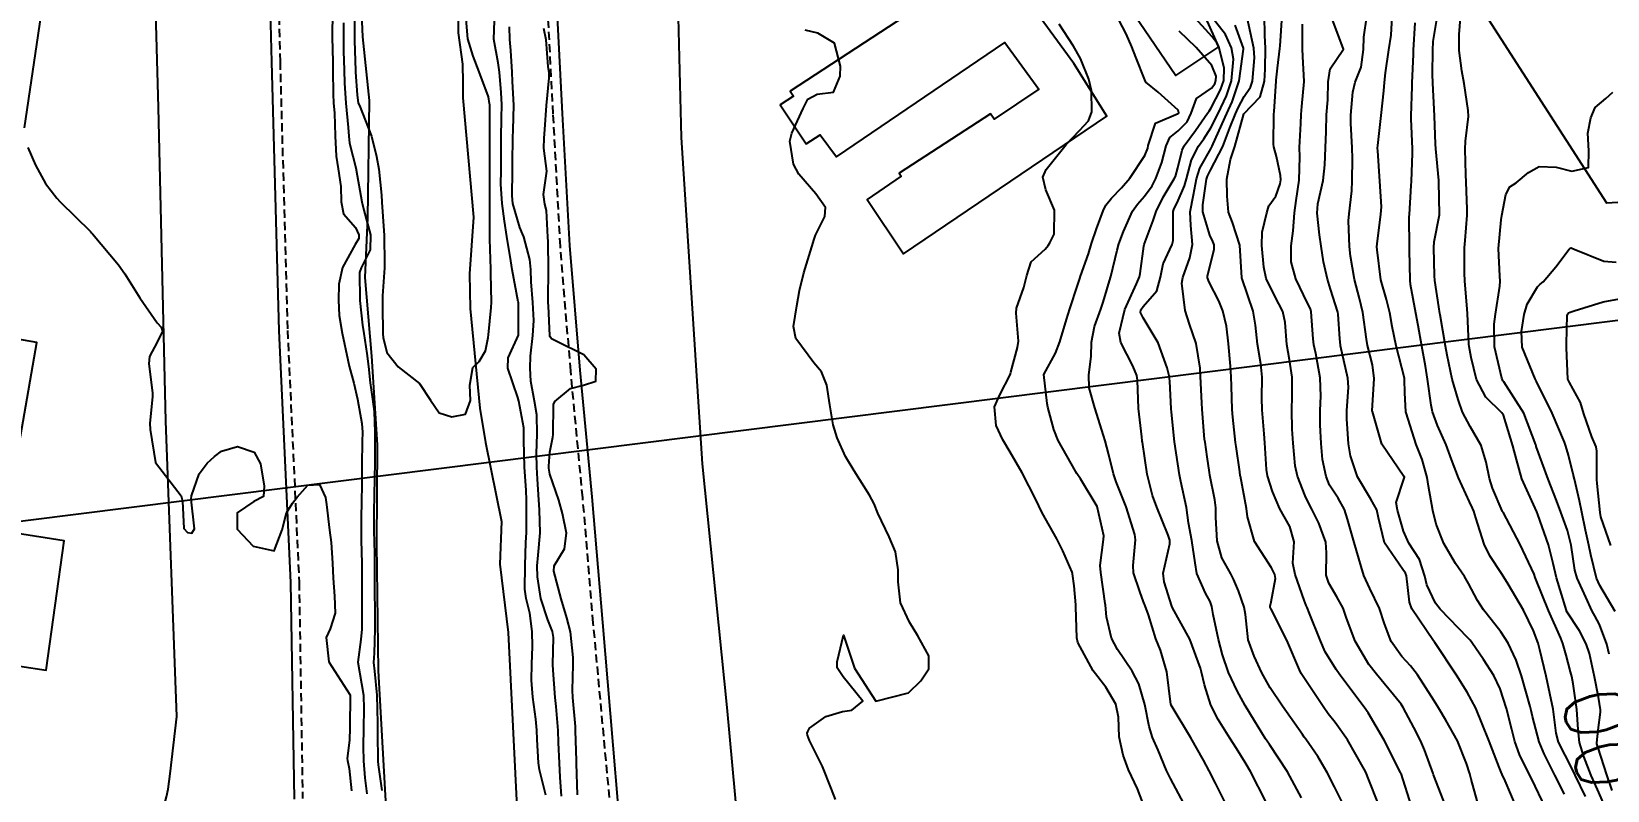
# Model space of a CAD drawing. Header units: metres. Extents: x 292545 to 299085, y 7450245 to 7463078.
# Drawn here: x 297126.2 to 297222.2, y 7453260 to 7453306.2 of the extents above; entities that cross this region are included whole.
import ezdxf
from ezdxf.enums import TextEntityAlignment as Align

# ---------------------------------------------------------------- set-up
doc = ezdxf.new("R2010")
doc.units = ezdxf.units.M
doc.linetypes.add('CONTINUO', pattern=[0])
doc.linetypes.add('DASHED', pattern=[0.75, 0.5, -0.25])
for name, color, linetype in [('Canteiro', 45, 'DASHED'), ('Cotas', 45, 'Continuous'), ('Curvas de Nivel 1m', 11, 'Continuous'), ('Curvas de Nivel 5m', 15, 'Continuous'), ('Edificações', 30, 'Continuous'), ('Hidrografia', 140, 'Continuous'), ('TEXTO', 45, 'Continuous'), ('Vias Primárias', 230, 'Continuous')]:
    doc.layers.add(name, color=color, linetype=linetype)
doc.styles.add('Style-STANDARD', font='STANDARD.shx')

msp = doc.modelspace()

# ---------------------------------------------------------------- linework, layer by layer
at = {"layer": 'Canteiro'}
for points in [[(297128.416, 7453519.801), (297129.866, 7453505.842), (297131.455, 7453490.759), (297133.011, 7453477.91), (297133.754, 7453462.946), (297134.601, 7453447.465), (297135.768, 7453431.455), (297136.583, 7453414.317), (297137.572, 7453400.211), (297138.526, 7453383.497), (297139.586, 7453367.481), (297140.223, 7453352.058), (297140.471, 7453337.354), (297140.894, 7453322.121), (297141.354, 7453304.383), (297141.811, 7453288.022), (297142.517, 7453272.72), (297142.729, 7453259.564)], [(297161.962, 7453253.64), (297160.425, 7453270.225), (297159.782, 7453277.852), (297159.048, 7453285.57), (297158.424, 7453293.152), (297157.983, 7453301.207), (297157.616, 7453308.311), (297157.358, 7453316.819), (297157.008, 7453324.627), (297156.769, 7453332.623), (297156.475, 7453341.05), (297156.183, 7453346.549), (297155.944, 7453353.447), (297155.688, 7453360.632)]]:
    msp.add_lwpolyline(points, dxfattribs=at)
at = {"layer": 'Curvas de Nivel 1m', "flags": 128}
for points, elevation in [([(297144.54, 7453307.44), (297144.538, 7453305.873), (297144.56, 7453304.365), (297144.571, 7453303.872), (297144.583, 7453302.407), (297144.615, 7453301.871), (297144.662, 7453301.242), (297144.706, 7453299.87), (297144.775, 7453298.643), (297144.897, 7453297.866), (297145.052, 7453296.789), (297145.069, 7453295.863), (297145.227, 7453295.133), (297145.947, 7453294.286), (297146.158, 7453293.848), (297146.154, 7453293.634), (297145.937, 7453293.254), (297145.154, 7453291.862), (297144.929, 7453290.844), (297144.911, 7453289.865), (297144.957, 7453288.937), (297145.13, 7453287.867), (297145.48, 7453286.241), (297145.566, 7453285.863), (297145.837, 7453284.831), (297146.062, 7453283.856), (297146.329, 7453282.373), (297146.367, 7453281.852), (297146.362, 7453281.284), (297146.336, 7453279.852), (297146.33, 7453278.423), (297146.323, 7453277.851), (297146.289, 7453276.403), (297146.288, 7453275.852), (297146.297, 7453275.279), (297146.325, 7453273.851), (297146.333, 7453272.494), (297146.335, 7453271.85), (297146.337, 7453270.517), (297146.343, 7453269.85), (297146.273, 7453269.232), (297146.088, 7453267.853), (297146.315, 7453266.545), (297146.429, 7453265.848), (297146.449, 7453264.999), (297146.441, 7453263.847), (297146.424, 7453262.7), (297146.44, 7453261.847), (297146.524, 7453260.816), (297146.633, 7453259.844)], 682), ([(297145.212, 7453306.748), (297145.21, 7453305.863), (297145.225, 7453305.013), (297145.254, 7453303.862), (297145.274, 7453303.081), (297145.356, 7453301.86), (297145.51, 7453300.368), (297145.538, 7453299.857), (297145.585, 7453299.433), (297145.979, 7453297.85), (297145.992, 7453297.795), (297146.328, 7453295.846), (297146.454, 7453295.349), (297146.853, 7453293.841), (297146.836, 7453292.939), (297146.295, 7453291.846), (297146.2, 7453291.566), (297146.221, 7453289.847), (297146.381, 7453288.355), (297146.45, 7453287.851), (297146.647, 7453286.635), (297146.746, 7453285.847), (297146.832, 7453284.851), (297146.986, 7453283.843), (297147.078, 7453283.104), (297147.121, 7453281.84), (297147.124, 7453280.498), (297147.122, 7453279.84), (297147.113, 7453279.186), (297147.081, 7453277.84), (297147.071, 7453277.164), (297147.073, 7453275.84), (297147.096, 7453274.455), (297147.103, 7453273.839), (297147.11, 7453273.252), (297147.112, 7453271.839), (297147.116, 7453271.277), (297147.13, 7453269.838), (297147.075, 7453268.405), (297147.046, 7453267.839), (297147.099, 7453267.309), (297147.239, 7453265.836), (297147.289, 7453264.133), (297147.288, 7453263.834), (297147.287, 7453263.541), (297147.309, 7453261.834), (297147.326, 7453261.599), (297147.545, 7453260.045)], 681), ([(297157.543, 7453259.768), (297157.142, 7453261.299), (297157.092, 7453261.717), (297157.01, 7453263.151), (297156.981, 7453263.719), (297156.924, 7453264.389), (297156.737, 7453265.723), (297156.658, 7453266.759), (297156.687, 7453267.724), (297156.724, 7453268.804), (297156.708, 7453269.724), (297156.564, 7453270.832), (297156.335, 7453271.73), (297156.258, 7453272.301), (297156.268, 7453273.732), (297156.322, 7453275.133), (297156.35, 7453275.731), (297156.354, 7453276.346), (297156.352, 7453277.731), (297156.33, 7453278.302), (297156.244, 7453279.733), (297156.2, 7453281.331), (297156.203, 7453281.734), (297156.186, 7453282.113), (297155.888, 7453283.739), (297155.826, 7453283.955), (297155.22, 7453285.746), (297155.236, 7453286.369), (297155.873, 7453287.74), (297155.862, 7453289.74), (297155.858, 7453289.776), (297155.494, 7453291.744), (297155.398, 7453292.276), (297155.163, 7453293.748), (297155.028, 7453294.674), (297154.879, 7453295.751), (297154.804, 7453296.928), (297154.809, 7453297.752), (297154.82, 7453298.937), (297154.821, 7453299.752), (297154.84, 7453300.943), (297154.848, 7453301.752), (297154.81, 7453302.508), (297154.721, 7453303.75), (297154.635, 7453304.318), (297154.37, 7453305.756), (297154.424, 7453307.44)], 681), ([(297196.372, 7453259.252), (297195.556, 7453260.769), (297195.319, 7453261.264), (297194.799, 7453262.496), (297194.462, 7453263.277), (297194.254, 7453263.945), (297193.991, 7453265.284), (297193.622, 7453266.531), (297193.228, 7453267.294), (297192.33, 7453268.619), (297191.972, 7453269.307), (297191.672, 7453270.615), (297191.593, 7453271.311), (297191.581, 7453271.414), (297191.31, 7453273.314), (297191.286, 7453273.735), (297191.486, 7453275.312), (297191.501, 7453275.538), (297191.094, 7453277.317), (297190.088, 7453279.009), (297189.859, 7453279.329), (297189.775, 7453279.476), (297188.726, 7453281.346), (297188.457, 7453281.998), (297188.1, 7453283.356), (297188.06, 7453283.591), (297187.843, 7453285.36), (297188.553, 7453286.659), (297188.822, 7453287.346), (297189.239, 7453288.692), (297189.429, 7453289.337), (297189.907, 7453290.767), (297190.042, 7453291.198), (297190.085, 7453291.328), (297190.564, 7453292.693), (297190.759, 7453293.322), (297191.06, 7453294.211), (297191.453, 7453295.315), (297191.619, 7453295.662), (297191.974, 7453296.081), (297192.574, 7453296.712), (297193.089, 7453297.294), (297194.007, 7453298.676), (297194.176, 7453299.114), (297194.202, 7453299.278), (297194.654, 7453300.647), (297196.033, 7453301.224), (297196.054, 7453301.238), (297196.06, 7453301.26), (297196.036, 7453301.434), (297194.8, 7453302.524), (297194.061, 7453303.137), (297193.988, 7453303.281), (297193.454, 7453304.666), (297193.199, 7453305.293), (297192.86, 7453306.068), (297192.218, 7453307.308)], 686), ([(297201.385, 7453259.342), (297200.435, 7453261.207), (297200.109, 7453261.753), (297199.577, 7453262.589), (297199.178, 7453263.224), (297198.462, 7453264.363), (297198.015, 7453265.236), (297197.622, 7453266.481), (297197.447, 7453267.242), (297197.384, 7453267.494), (297196.742, 7453269.249), (297195.681, 7453271.147), (297195.631, 7453271.261), (297195.168, 7453272.738), (297195.122, 7453273.269), (297195.51, 7453275.052), (297195.522, 7453275.263), (297195.424, 7453275.568), (297194.722, 7453277.275), (297194.472, 7453277.991), (297194.149, 7453279.284), (297193.849, 7453281.243), (297193.844, 7453281.289), (297193.838, 7453281.325), (297193.806, 7453281.566), (297193.609, 7453283.292), (297193.555, 7453284.999), (297193.51, 7453285.285), (297193.268, 7453285.872), (297192.532, 7453287.3), (297192.433, 7453287.856), (297192.777, 7453289.297), (297193.499, 7453290.876), (297193.668, 7453291.284), (297193.711, 7453291.488), (297193.941, 7453293.164), (297193.957, 7453293.266), (297194.505, 7453294.727), (297194.684, 7453295.273), (297195.106, 7453296.139), (297195.787, 7453297.262), (297195.854, 7453297.401), (297196, 7453297.933), (297196.273, 7453298.995), (297196.392, 7453299.256), (297197.078, 7453300.194), (297197.814, 7453301.242), (297197.905, 7453301.372), (297198.038, 7453301.576), (297198.611, 7453302.675), (297198.797, 7453303.229), (297198.832, 7453303.99), (297198.514, 7453305.234), (297198.376, 7453305.526), (297198.089, 7453305.89), (297196.853, 7453307.252)], 688), ([(297203.539, 7453259.591), (297202.676, 7453261.179), (297201.579, 7453262.845), (297201.438, 7453263.049), (297201.345, 7453263.194), (297200.671, 7453264.281), (297200.103, 7453265.213), (297199.616, 7453266.099), (297199.098, 7453267.225), (297198.718, 7453268.298), (297198.478, 7453269.228), (297198.156, 7453270.753), (297198.077, 7453271.234), (297197.982, 7453271.532), (297197.691, 7453272.055), (297197.168, 7453273.245), (297197.07, 7453273.886), (297196.861, 7453275.249), (297196.663, 7453276.327), (297196.524, 7453277.252), (297196.189, 7453278.835), (297196.101, 7453279.257), (297195.803, 7453281.26), (297195.624, 7453283.066), (297195.606, 7453283.263), (297195.525, 7453284.95), (297195.481, 7453285.264), (297195.366, 7453285.749), (297194.804, 7453287.271), (297193.888, 7453288.796), (297193.727, 7453289.118), (297193.75, 7453289.282), (297193.895, 7453289.494), (297194.73, 7453290.446), (297194.945, 7453291.27), (297195.104, 7453292.089), (297195.657, 7453293.263), (297195.713, 7453293.494), (297195.713, 7453295.262), (297195.776, 7453295.452), (297195.971, 7453295.799), (297196.417, 7453296.825), (297196.526, 7453297.255), (297196.837, 7453298.419), (297197.265, 7453299.247), (297197.58, 7453299.681), (297198.024, 7453300.365), (297198.47, 7453301.233), (297198.964, 7453302.312), (297199.27, 7453303.222), (297199.386, 7453304.53), (297199.266, 7453305.222), (297198.9, 7453306.037), (297198.101, 7453307.079)], 689), ([(297208.264, 7453259.113), (297207.56, 7453260.899), (297207.466, 7453261.121), (297207.352, 7453261.335), (297206.324, 7453263.133), (297205.593, 7453264.172), (297205.167, 7453264.715), (297204.855, 7453265.151), (297203.63, 7453266.987), (297203.52, 7453267.171), (297203.421, 7453267.386), (297202.651, 7453269.18), (297201.681, 7453271.079), (297201.636, 7453271.19), (297201.625, 7453271.249), (297201.686, 7453271.523), (297201.952, 7453272.935), (297201.909, 7453273.188), (297201.707, 7453273.593), (297200.681, 7453275.2), (297200.255, 7453276.695), (297200.176, 7453277.206), (297199.815, 7453279.167), (297199.81, 7453279.21), (297199.775, 7453279.426), (297199.549, 7453280.972), (297199.52, 7453281.214), (297199.355, 7453282.754), (297199.322, 7453283.218), (297199.267, 7453284.648), (297199.248, 7453285.219), (297199.214, 7453285.858), (297199.091, 7453287.222), (297198.959, 7453288.3), (297198.741, 7453289.227), (297198.496, 7453289.828), (297197.91, 7453290.968), (297197.816, 7453291.241), (297197.819, 7453291.336), (297197.921, 7453291.757), (297198.213, 7453292.962), (297198.224, 7453293.236), (297198.145, 7453293.437), (297197.949, 7453293.821), (297197.528, 7453295.244), (297197.536, 7453295.677), (297197.76, 7453297.242), (297197.812, 7453297.425), (297197.998, 7453297.772), (297198.746, 7453299.229), (297199.167, 7453300.366), (297199.508, 7453301.218), (297199.672, 7453301.582), (297200.049, 7453302.265), (297200.434, 7453302.83), (297200.542, 7453303.205), (297200.671, 7453304.61), (297200.641, 7453305.204), (297200.233, 7453307.077)], 691), ([(297210.234, 7453259.089), (297209.592, 7453261.07), (297209.58, 7453261.1), (297209.563, 7453261.138), (297208.576, 7453263.11), (297207.599, 7453264.76), (297207.348, 7453265.123), (297206.483, 7453266.268), (297205.821, 7453267.138), (297205.635, 7453267.398), (297204.982, 7453268.486), (297204.691, 7453269.154), (297204.028, 7453270.815), (297203.888, 7453271.167), (297203.822, 7453271.306), (297203.687, 7453271.616), (297203.147, 7453273.176), (297203.013, 7453273.874), (297203.093, 7453275.176), (297202.819, 7453276.097), (297202.224, 7453277.185), (297201.763, 7453278.238), (297201.47, 7453279.193), (297201.408, 7453279.563), (297201.299, 7453281.195), (297201.259, 7453281.738), (297201.133, 7453283.197), (297201.121, 7453283.907), (297201.142, 7453285.197), (297201.061, 7453285.992), (297200.86, 7453287.2), (297200.742, 7453288.344), (297200.592, 7453289.203), (297199.913, 7453291.17), (297199.899, 7453291.196), (297199.895, 7453291.229), (297199.778, 7453293.212), (297199.333, 7453294.596), (297199.085, 7453295.223), (297199.007, 7453296.195), (297198.982, 7453297.225), (297199.205, 7453298.422), (297199.479, 7453299.218), (297200.022, 7453301.199), (297201.012, 7453302.236), (297201.281, 7453303.198), (297201.332, 7453303.935), (297201.347, 7453305.197), (297201.309, 7453305.979), (297201.274, 7453307.198)], 692), ([(297212.324, 7453259.062), (297211.562, 7453261.003), (297211.541, 7453261.07), (297211.016, 7453262.517), (297210.772, 7453263.082), (297210.375, 7453263.872), (297209.732, 7453265.098), (297209.606, 7453265.294), (297208.102, 7453267.115), (297207.639, 7453267.718), (297206.8, 7453269.129), (297206.272, 7453270.536), (297206.062, 7453271.136), (297205.69, 7453271.828), (297205.199, 7453272.649), (297205.029, 7453273.15), (297205.059, 7453274.493), (297205.018, 7453275.151), (297204.591, 7453276.306), (297204.162, 7453277.164), (297204.021, 7453277.432), (297203.761, 7453277.965), (297203.287, 7453279.175), (297203.158, 7453279.797), (297203.025, 7453281.178), (297202.964, 7453282.02), (297202.944, 7453283.179), (297202.975, 7453284.035), (297202.96, 7453285.179), (297202.804, 7453286.235), (297202.65, 7453287.182), (297202.546, 7453288.524), (297202.391, 7453289.185), (297201.902, 7453290.111), (297201.375, 7453291.195), (297201.245, 7453291.875), (297201.128, 7453293.198), (297201.131, 7453294.019), (297201.418, 7453295.195), (297201.551, 7453295.612), (297201.978, 7453296.201), (297202.233, 7453296.943), (297202.273, 7453297.187), (297202.265, 7453297.456), (297202.007, 7453298.614), (297201.851, 7453299.192), (297201.837, 7453299.37), (297201.858, 7453301.192), (297201.87, 7453301.357), (297201.999, 7453303.191), (297202.001, 7453303.253), (297202.071, 7453303.987), (297202.211, 7453305.188), (297202.232, 7453305.336), (297202.357, 7453307.186)], 693), ([(297218.389, 7453258.991), (297217.559, 7453260.728), (297217.417, 7453261.002), (297216.801, 7453262.238), (297216.52, 7453263.016), (297216.328, 7453263.757), (297216.008, 7453265.024), (297215.621, 7453266.238), (297215.245, 7453267.034), (297214.617, 7453268.009), (297213.901, 7453269.046), (297213.793, 7453269.187), (297213.657, 7453269.336), (297211.965, 7453271.067), (297211.687, 7453271.44), (297211.166, 7453272.547), (297211.042, 7453273.08), (297210.722, 7453274.094), (297210.059, 7453275.095), (297209.734, 7453275.813), (297209.386, 7453277.104), (297209.301, 7453277.561), (297209.772, 7453278.985), (297209.797, 7453279.1), (297209.795, 7453279.121), (297209.773, 7453279.149), (297208.433, 7453281.114), (297207.848, 7453283.094), (297207.845, 7453283.12), (297207.844, 7453283.141), (297207.967, 7453285.118), (297207.855, 7453285.934), (297207.559, 7453287.123), (297207.498, 7453287.503), (297207.263, 7453289.126), (297207.062, 7453289.968), (297206.752, 7453291.132), (297206.509, 7453292.56), (297206.458, 7453293.135), (297206.401, 7453294.693), (297206.429, 7453295.135), (297206.592, 7453296.518), (297206.619, 7453297.134), (297206.636, 7453298.501), (297206.619, 7453299.134), (297206.528, 7453300.635), (297206.536, 7453301.135), (297206.651, 7453302.537), (297206.804, 7453303.133), (297207.158, 7453304.043), (297207.309, 7453305.128), (297207.336, 7453305.882), (297207.519, 7453307.126)], 696), ([(297219.546, 7453259.819), (297218.963, 7453260.986), (297218.299, 7453262.269), (297217.994, 7453262.996), (297217.598, 7453264.546), (297217.52, 7453264.92), (297217.499, 7453265.002), (297217.456, 7453265.152), (297216.923, 7453267.011), (297216.608, 7453267.981), (297216.105, 7453269.015), (297215.66, 7453269.699), (297215.081, 7453270.443), (297214.614, 7453271.036), (297214.257, 7453271.609), (297213.699, 7453272.644), (297213.453, 7453273.053), (297212.916, 7453273.852), (297212.202, 7453275.065), (297211.741, 7453276.249), (297211.527, 7453277.073), (297211.257, 7453278.567), (297211.192, 7453279.079), (297210.889, 7453280.189), (297210.515, 7453281.089), (297209.896, 7453283.015), (297209.885, 7453283.089), (297209.834, 7453284.237), (297209.809, 7453285.057), (297209.803, 7453285.091), (297209.798, 7453285.136), (297209.306, 7453287.099), (297209.055, 7453288.273), (297208.907, 7453289.105), (297208.698, 7453289.905), (297208.366, 7453291.113), (297208.131, 7453292.926), (297208.127, 7453293.117), (297208.137, 7453293.309), (297208.373, 7453295.114), (297208.395, 7453295.542), (297208.298, 7453297.115), (297208.172, 7453298.956), (297208.167, 7453299.118), (297208.176, 7453299.279), (297208.379, 7453301.115), (297208.552, 7453302.616), (297208.593, 7453303.112), (297208.656, 7453303.698), (297208.851, 7453305.108), (297208.99, 7453306.004), (297209.059, 7453307.106)], 697), ([(297220.822, 7453259.682), (297220.184, 7453260.971), (297219.987, 7453261.394), (297219.575, 7453262.192), (297219.185, 7453262.984), (297219.033, 7453263.541), (297218.844, 7453264.988), (297218.659, 7453265.948), (297218.422, 7453266.992), (297218.047, 7453268.598), (297217.935, 7453268.997), (297217.661, 7453269.766), (297217.045, 7453271.006), (297216.111, 7453272.602), (297215.847, 7453273.019), (297215.705, 7453273.245), (297215.008, 7453274.322), (297214.657, 7453275.036), (297214.154, 7453276.636), (297214.016, 7453277.046), (297213.936, 7453277.229), (297213.758, 7453277.603), (297213.085, 7453279.057), (297212.658, 7453280.188), (297212.345, 7453281.064), (297211.811, 7453282.243), (297211.505, 7453283.073), (297211.425, 7453283.476), (297211.208, 7453285.076), (297211.077, 7453285.855), (297210.857, 7453287.08), (297210.637, 7453288.331), (297210.496, 7453289.084), (297210.169, 7453290.829), (297210.141, 7453291.088), (297210.108, 7453292.921), (297210.108, 7453293.088), (297210.097, 7453294.953), (297210.101, 7453295.089), (297210.217, 7453296.851), (297210.226, 7453297.088), (297210.284, 7453298.812), (297210.281, 7453299.087), (297210.21, 7453300.909), (297210.211, 7453301.088), (297210.269, 7453302.879), (297210.276, 7453303.088), (297210.348, 7453304.82), (297210.357, 7453305.087), (297210.45, 7453306.736)], 698), ([(297222.057, 7453258.945), (297221.55, 7453260.097), (297221.17, 7453260.956), (297220.72, 7453262.108), (297220.454, 7453262.967), (297220.367, 7453263.745), (297220.297, 7453264.97), (297220.062, 7453266.538), (297219.983, 7453266.975), (297219.915, 7453267.256), (297219.646, 7453268.285), (297219.452, 7453268.982), (297219.321, 7453269.319), (297218.576, 7453270.991), (297217.799, 7453272.902), (297217.767, 7453272.999), (297217.705, 7453273.196), (297216.852, 7453275.009), (297215.804, 7453276.967), (297215.776, 7453277.02), (297215.753, 7453277.064), (297215.168, 7453278.43), (297214.97, 7453279.032), (297214.776, 7453280.028), (297214.464, 7453281.04), (297213.81, 7453282.182), (297213.336, 7453283.055), (297213.062, 7453283.827), (297212.712, 7453285.061), (297212.396, 7453286.533), (297212.302, 7453287.066), (297211.97, 7453288.991), (297211.956, 7453289.069), (297211.897, 7453289.458), (297211.66, 7453291.073), (297211.635, 7453291.355), (297211.58, 7453293.074), (297211.601, 7453293.419), (297211.942, 7453295.07), (297211.944, 7453295.089), (297211.902, 7453297.071), (297211.899, 7453297.156), (297211.721, 7453299.073), (297211.699, 7453299.39), (297211.638, 7453301.074), (297211.618, 7453301.496), (297211.532, 7453303.075), (297211.518, 7453303.626), (297211.519, 7453305.076), (297211.554, 7453305.61), (297211.787, 7453307.073)], 699), ([(297158.479, 7453259.701), (297158.408, 7453260.848), (297158.36, 7453261.702), (297158.315, 7453262.963), (297158.277, 7453263.703), (297158.156, 7453265.154), (297158.105, 7453265.705), (297157.971, 7453267.365), (297157.964, 7453267.707), (297158.007, 7453269.348), (297157.947, 7453269.707), (297157.664, 7453270.435), (297157.233, 7453271.717), (297157.026, 7453273.05), (297157.011, 7453273.72), (297157.062, 7453274.37), (297157.182, 7453275.718), (297157.141, 7453277.113), (297157.102, 7453277.72), (297157.027, 7453278.983), (297156.98, 7453279.722), (297156.971, 7453280.537), (297157.007, 7453281.722), (297156.989, 7453282.897), (297156.852, 7453283.725), (297156.627, 7453284.943), (297156.586, 7453285.729), (297156.601, 7453286.469), (297156.74, 7453287.727), (297156.799, 7453288.643), (297156.742, 7453289.727), (297156.643, 7453290.998), (297156.618, 7453291.73), (297156.554, 7453292.356), (297156.189, 7453293.736), (297156.118, 7453293.911), (297155.948, 7453294.294), (297155.534, 7453295.744), (297155.487, 7453296.228), (297155.498, 7453297.745), (297155.504, 7453298.239), (297155.522, 7453299.745), (297155.536, 7453300.229), (297155.579, 7453301.745), (297155.506, 7453303.186), (297155.477, 7453303.739), (297155.406, 7453305.07), (297155.343, 7453305.741), (297155.332, 7453306.504)], 682), ([(297159.459, 7453259.776), (297159.407, 7453261.692), (297159.4, 7453261.857), (297159.35, 7453263.692), (297159.338, 7453263.941), (297159.183, 7453265.694), (297159.162, 7453266.15), (297159.19, 7453267.694), (297159.198, 7453268.133), (297159.028, 7453269.696), (297158.806, 7453270.558), (297158.475, 7453271.702), (297158.014, 7453273.392), (297158.05, 7453273.707), (297158.668, 7453274.751), (297158.794, 7453275.699), (297158.557, 7453276.889), (297158.325, 7453277.704), (297157.769, 7453279.287), (297157.717, 7453279.656), (297157.713, 7453279.711), (297157.714, 7453279.771), (297157.787, 7453280.636), (297157.964, 7453281.545), (297157.99, 7453281.708), (297158.007, 7453283.522), (297158.089, 7453283.707), (297159.037, 7453284.496), (297159.833, 7453284.699), (297160.58, 7453284.938), (297160.589, 7453285.683), (297159.856, 7453286.548), (297158.211, 7453287.363), (297157.871, 7453287.512), (297157.798, 7453287.637), (297157.787, 7453287.711), (297157.698, 7453289.52), (297157.686, 7453289.713), (297157.677, 7453289.932), (297157.699, 7453291.713), (297157.67, 7453293.444), (297157.663, 7453293.714), (297157.574, 7453295.33), (297157.48, 7453295.717), (297157.383, 7453296.307), (297157.591, 7453297.716), (297157.419, 7453299.13), (297157.428, 7453299.719), (297157.48, 7453300.259), (297157.573, 7453301.717), (297157.742, 7453303.397), (297157.741, 7453303.713), (297157.684, 7453304.097), (297157.546, 7453305.715), (297157.413, 7453306.397)], 683), ([(297175.161, 7453259.504), (297174.925, 7453260.123), (297174.367, 7453261.512), (297173.579, 7453263.095), (297173.469, 7453263.408), (297173.451, 7453263.522), (297173.474, 7453263.632), (297173.588, 7453263.839), (297174.571, 7453264.538), (297175.603, 7453264.84), (297176.16, 7453264.939), (297176.835, 7453265.488), (297175.628, 7453266.969), (297175.271, 7453267.504), (297175.27, 7453267.871), (297175.653, 7453269.5), (297176.333, 7453267.493), (297177.613, 7453265.48), (297179.618, 7453265.989), (297180.354, 7453266.715), (297180.857, 7453267.438), (297180.841, 7453268.238), (297180.189, 7453269.445), (297179.665, 7453270.281), (297179.121, 7453271.458), (297178.972, 7453272.737), (297178.984, 7453273.461), (297178.814, 7453274.564), (297178.431, 7453275.469), (297177.744, 7453276.916), (297177.511, 7453277.482), (297177.239, 7453278.004), (297176.298, 7453279.495), (297175.786, 7453280.357), (297175.259, 7453281.505), (297175.023, 7453282.295), (297174.825, 7453283.51), (297174.638, 7453284.709), (297174.31, 7453285.515), (297173.851, 7453286.07), (297172.75, 7453287.537), (297172.607, 7453288.266), (297172.814, 7453289.536), (297172.983, 7453290.457), (297173.241, 7453291.53), (297173.809, 7453293.389), (297173.849, 7453293.521), (297173.946, 7453293.825), (297174.51, 7453294.962), (297174.562, 7453295.514), (297173.975, 7453296.337), (297172.945, 7453297.536), (297172.613, 7453298.155), (297172.382, 7453299.544), (297172.503, 7453300.028), (297173.2, 7453301.528), (297173.474, 7453302.094), (297174.046, 7453302.396), (297175.04, 7453302.518), (297175.458, 7453303.506), (297175.473, 7453304.102), (297175.107, 7453305.51), (297174.092, 7453306.12), (297173.314, 7453306.308)], 684), ([(297198.924, 7453259.226), (297198.289, 7453260.496), (297197.921, 7453261.236), (297197.57, 7453261.899), (297196.804, 7453263.248), (297195.603, 7453265.228), (297195.592, 7453265.249), (297195.586, 7453265.278), (297195.337, 7453267.264), (297194.948, 7453268.572), (297194.663, 7453269.275), (297194.224, 7453270.732), (297194.012, 7453271.285), (297193.918, 7453271.52), (297193.691, 7453272.14), (297193.312, 7453273.294), (297193.28, 7453273.722), (297193.432, 7453275.293), (297193.398, 7453275.623), (297192.868, 7453277.299), (297192.256, 7453278.817), (297192.084, 7453279.307), (297191.792, 7453280.55), (297191.585, 7453281.312), (297191.484, 7453281.636), (297190.962, 7453283.319), (297190.615, 7453284.542), (297190.583, 7453285.323), (297190.725, 7453286.456), (297190.756, 7453287.321), (297190.94, 7453288.262), (297191.316, 7453289.316), (297191.458, 7453289.753), (297191.912, 7453291.245), (297191.929, 7453291.31), (297192.316, 7453292.925), (297192.421, 7453293.303), (297192.696, 7453294.045), (297193.244, 7453295.291), (297193.542, 7453295.714), (297193.977, 7453296.193), (297194.44, 7453296.822), (297194.672, 7453297.273), (297195.022, 7453298.25), (297195.295, 7453299.267), (297195.519, 7453299.764), (297196.022, 7453300.167), (297196.567, 7453300.716), (297196.813, 7453301.252), (297197.15, 7453302.146), (297198.056, 7453302.774), (297198.26, 7453303.037), (297198.327, 7453303.236), (297198.334, 7453303.504), (297198.072, 7453304.157), (297197.124, 7453305.25), (297196.093, 7453306.235)], 687), ([(297214.335, 7453259.042), (297213.872, 7453260.733), (297213.782, 7453261.048), (297213.569, 7453261.693), (297213.028, 7453263.056), (297212.327, 7453264.331), (297211.877, 7453265.067), (297211.609, 7453265.5), (297210.605, 7453267.085), (297210.177, 7453267.631), (297209.644, 7453268.197), (297208.997, 7453269.107), (297208.593, 7453270.187), (297208.284, 7453271.114), (297207.695, 7453272.323), (297207.322, 7453273.124), (297207.161, 7453273.673), (297206.739, 7453275.13), (297206.336, 7453276.542), (297206.151, 7453277.136), (297205.76, 7453277.831), (297205.248, 7453278.628), (297205.027, 7453279.151), (297204.819, 7453280.19), (297204.724, 7453281.156), (297204.677, 7453282.29), (297204.674, 7453283.157), (297204.706, 7453284.032), (297204.67, 7453285.158), (297204.404, 7453286.623), (297204.289, 7453287.164), (297204.24, 7453287.528), (297204.118, 7453289.167), (297204.073, 7453289.345), (297203.898, 7453289.7), (297203.188, 7453291.177), (297202.907, 7453292.201), (297202.905, 7453293.18), (297203.034, 7453294.097), (297203.117, 7453295.178), (297203.206, 7453295.946), (297203.394, 7453297.176), (297203.427, 7453298.588), (297203.421, 7453299.169), (297203.486, 7453300.627), (297203.507, 7453301.168), (297203.547, 7453301.66), (297203.693, 7453303.166), (297203.616, 7453304.705), (297203.59, 7453305.167), (297203.588, 7453306.658)], 694), ([(297222.255, 7453268.335), (297222.12, 7453268.945), (297221.665, 7453270.136), (297221.387, 7453270.671), (297221.237, 7453270.957), (297220.836, 7453271.813), (297220.305, 7453272.971), (297220.174, 7453273.439), (297219.946, 7453274.977), (297219.736, 7453275.867), (297219.329, 7453276.984), (297219.051, 7453277.696), (297218.557, 7453278.992), (297217.822, 7453280.971), (297217.812, 7453281), (297217.794, 7453281.066), (297217.058, 7453283.008), (297215.842, 7453284.904), (297215.791, 7453284.97), (297215.765, 7453285.021), (297215.729, 7453285.137), (297215.283, 7453287.029), (297215.272, 7453288.414), (297215.352, 7453289.028), (297215.608, 7453290.723), (297215.627, 7453291.024), (297215.601, 7453291.342), (297215.53, 7453293.026), (297215.688, 7453294.752), (297215.733, 7453295.023), (297215.976, 7453296.303), (297216.225, 7453296.773), (297216.611, 7453297.014), (297217.358, 7453297.64), (297217.998, 7453298), (297219.031, 7453297.956), (297219.994, 7453297.72), (297221.006, 7453297.951), (297221.022, 7453298.96), (297220.959, 7453300.025), (297221.139, 7453300.959), (297221.412, 7453301.587), (297222.051, 7453302.133), (297222.484, 7453302.518)], 701), ([(297126.004, 7453299.153), (297126.47, 7453298.085), (297127.085, 7453296.976), (297127.772, 7453296.072), (297127.97, 7453295.854), (297129.814, 7453294.042), (297129.877, 7453293.975), (297129.942, 7453293.906), (297131.523, 7453292.024), (297131.915, 7453291.473), (297132.821, 7453290.011), (297133.878, 7453288.49), (297134.113, 7453288.235), (297134.204, 7453287.995), (297133.866, 7453287.321), (297133.414, 7453286.448), (297133.376, 7453286.005), (297133.588, 7453284.24), (297133.592, 7453284.002), (297133.426, 7453282.384), (297133.446, 7453282.004), (297133.783, 7453280), (297135.338, 7453277.976), (297135.414, 7453277.639), (297135.492, 7453275.974), (297135.729, 7453275.735), (297135.993, 7453275.703), (297136.147, 7453275.966), (297135.953, 7453277.766), (297135.958, 7453277.968), (297136.423, 7453279.313), (297136.924, 7453279.959), (297137.365, 7453280.368), (297137.784, 7453280.686), (297138.765, 7453280.963), (297139.783, 7453280.63), (297140.171, 7453279.924), (297140.396, 7453278.557), (297140.34, 7453277.921), (297139.75, 7453277.617), (297138.749, 7453276.934), (297138.753, 7453275.94), (297139.718, 7453274.917), (297141.007, 7453274.617), (297141.493, 7453275.904), (297141.743, 7453276.94), (297142.116, 7453277.529), (297142.392, 7453277.894), (297143.038, 7453278.609), (297143.761, 7453278.659), (297144.122, 7453277.876), (297144.181, 7453277.443), (297144.358, 7453275.874), (297144.459, 7453275.136), (297144.552, 7453273.872), (297144.599, 7453272.966), (297144.676, 7453271.87), (297144.706, 7453270.836), (297144.397, 7453269.873), (297144.17, 7453269.36), (297144.334, 7453267.873), (297145.613, 7453265.883), (297145.62, 7453265.867), (297145.6, 7453263.86), (297145.575, 7453263.107), (297145.438, 7453261.987), (297145.459, 7453261.861), (297145.558, 7453261.373), (297145.707, 7453260.02)], 683), ([(297222.631, 7453270.94), (297221.696, 7453272.519), (297221.487, 7453272.953), (297221.138, 7453274.379), (297221.024, 7453274.96), (297220.817, 7453275.883), (297220.594, 7453276.967), (297220.46, 7453277.669), (297220.15, 7453278.974), (297220.081, 7453279.28), (297219.788, 7453280.44), (297219.626, 7453280.982), (297219.541, 7453281.239), (297218.793, 7453282.99), (297217.842, 7453284.933), (297217.803, 7453285), (297217.749, 7453285.097), (297216.965, 7453287.009), (297216.929, 7453287.963), (297217.088, 7453289.008), (297217.272, 7453289.633), (297217.91, 7453290.683), (297218.067, 7453290.843), (297218.248, 7453290.997), (297219.018, 7453291.897), (297219.834, 7453292.981), (297219.888, 7453293.036), (297219.944, 7453293.047), (297219.998, 7453293.034), (297220.132, 7453292.977), (297221.932, 7453292.245), (297222.684, 7453292.19)], 702), ([(297222.359, 7453274.944), (297221.749, 7453276.699), (297221.706, 7453276.951), (297221.531, 7453278.714), (297221.518, 7453278.954), (297221.516, 7453280.68), (297221.463, 7453280.955), (297221.199, 7453281.562), (297220.725, 7453282.966), (297220.518, 7453283.658), (297219.842, 7453284.865), (297219.78, 7453284.981), (297219.751, 7453285.074), (297219.662, 7453286.982), (297219.66, 7453287.197), (297219.715, 7453288.982), (297219.781, 7453289.094), (297219.895, 7453289.147), (297220.139, 7453289.22), (297221.901, 7453289.777), (297222.895, 7453289.948)], 703)]:
    msp.add_lwpolyline(points, dxfattribs=dict(at, elevation=elevation))
at = {"layer": 'Curvas de Nivel 5m', "flags": 128}
for points, elevation in [([(297145.89, 7453307.853), (297145.883, 7453306.056), (297145.881, 7453305.853), (297145.886, 7453305.658), (297145.943, 7453303.852), (297145.948, 7453303.738), (297146.048, 7453302.362), (297146.12, 7453301.849), (297146.182, 7453301.708), (297146.92, 7453299.841), (297147.227, 7453298.611), (297147.361, 7453297.836), (297147.537, 7453296.267), (297147.561, 7453295.834), (297147.682, 7453294.096), (297147.697, 7453293.832), (297147.72, 7453292.037), (297147.704, 7453291.832), (297147.587, 7453290.144), (297147.589, 7453289.833), (297147.602, 7453289.546), (297147.62, 7453287.834), (297147.642, 7453287.604), (297147.861, 7453286.686), (297148.544, 7453285.823), (297149.838, 7453284.808), (297150.518, 7453283.8), (297151.036, 7453283.013), (297151.813, 7453282.784), (297152.647, 7453282.939), (297152.949, 7453283.769), (297152.909, 7453284.697), (297153.101, 7453285.768), (297153.469, 7453286.152), (297153.863, 7453286.8), (297154.024, 7453287.606), (297154.045, 7453287.758), (297154.211, 7453289.435), (297154.222, 7453289.757), (297154.19, 7453291.486), (297154.184, 7453291.757), (297154.119, 7453293.581), (297154.119, 7453293.758), (297154.133, 7453295.586), (297154.133, 7453295.758), (297154.122, 7453297.628), (297154.124, 7453297.759), (297154.131, 7453299.64), (297154.132, 7453299.759), (297154.118, 7453301.683), (297154.116, 7453301.759), (297154.114, 7453301.83), (297154.048, 7453302.252), (297153.478, 7453303.766), (297153.115, 7453304.727), (297152.787, 7453305.773), (297152.664, 7453307.214)], 680), ([(297216.631, 7453259.014), (297215.941, 7453260.641), (297215.748, 7453261.027), (297215.688, 7453261.152), (297215.567, 7453261.469), (297214.948, 7453263.036), (297214.525, 7453264.109), (297214.142, 7453265.045), (297213.618, 7453266.034), (297212.975, 7453267.057), (297211.653, 7453269.041), (297211.573, 7453269.152), (297210.257, 7453271.091), (297210.102, 7453271.509), (297209.923, 7453273.097), (297209.871, 7453273.264), (297209.707, 7453273.483), (297208.594, 7453275.111), (297208.227, 7453276.634), (297208.11, 7453277.116), (297207.759, 7453277.761), (297206.938, 7453279.128), (297206.508, 7453280.411), (297206.405, 7453281.134), (297206.298, 7453282.653), (297206.299, 7453283.135), (297206.389, 7453284.583), (297206.362, 7453285.135), (297205.916, 7453287.096), (297205.907, 7453287.14), (297205.877, 7453287.53), (297205.771, 7453289.021), (297205.751, 7453289.142), (297205.306, 7453290.548), (297205.114, 7453291.152), (297204.875, 7453292.209), (297204.729, 7453293.158), (297204.633, 7453293.843), (297204.485, 7453295.162), (297204.537, 7453295.73), (297204.846, 7453297.157), (297204.95, 7453298.103), (297205, 7453299.15), (297205.041, 7453300.132), (297205.065, 7453301.15), (297205.127, 7453302.069), (297205.164, 7453303.149), (297205.28, 7453303.939), (297206.083, 7453305.14), (297205.336, 7453307.148)], 695), ([(297222.45, 7453260.04), (297222.136, 7453260.944), (297221.58, 7453262.697), (297221.519, 7453262.887), (297221.508, 7453262.951), (297221.591, 7453263.71), (297221.737, 7453264.814), (297221.734, 7453264.949), (297221.615, 7453265.732), (297221.379, 7453266.954), (297221.061, 7453268.373), (297220.863, 7453268.962), (297220.447, 7453269.754), (297219.673, 7453270.961), (297219.662, 7453270.98), (297219.656, 7453270.997), (297219.056, 7453272.986), (297218.85, 7453273.85), (297218.575, 7453274.991), (297217.923, 7453276.825), (297217.855, 7453276.999), (297217.755, 7453277.213), (297216.938, 7453279.008), (297216.613, 7453280.183), (297216.398, 7453281.014), (297215.821, 7453282.883), (297215.734, 7453283.021), (297214.759, 7453283.963), (297214.19, 7453285.045), (297213.863, 7453286.387), (297213.742, 7453287.051), (297213.726, 7453287.2), (297213.637, 7453289.053), (297213.616, 7453289.332), (297213.48, 7453291.054), (297213.455, 7453291.52), (297213.461, 7453293.055), (297213.491, 7453293.511), (297213.616, 7453295.053), (297213.615, 7453295.405), (297213.552, 7453297.054), (297213.531, 7453297.514), (297213.504, 7453299.055), (297213.524, 7453299.549), (297213.694, 7453301.053), (297213.681, 7453301.411), (297213.435, 7453303.056), (297213.3, 7453303.829), (297213.132, 7453305.06), (297213.127, 7453306.026), (297213.211, 7453307.059)], 700), ([(297193.874, 7453259.285), (297193.546, 7453260.149), (297192.996, 7453261.296), (297192.673, 7453262.198), (297192.439, 7453263.301), (297192.386, 7453264.511), (297192.232, 7453265.304), (297191.618, 7453266.328), (297190.855, 7453267.318), (297189.924, 7453269.053), (297189.865, 7453269.328), (297189.798, 7453271.212), (297189.792, 7453271.329), (297189.694, 7453272.488), (297189.603, 7453273.232), (297189.576, 7453273.332), (297189.007, 7453274.632), (297188.637, 7453275.346), (297187.747, 7453276.941), (297187.535, 7453277.362), (297187.335, 7453277.787), (297186.523, 7453279.372), (297185.791, 7453280.617), (297185.344, 7453281.385), (297184.953, 7453282.247), (297184.839, 7453283.39), (297185.148, 7453284.068), (297185.816, 7453285.38), (297185.822, 7453285.401), (297185.845, 7453285.495), (297186.241, 7453287.003), (297186.299, 7453287.376), (297186.175, 7453289.092), (297186.192, 7453289.377), (297186.631, 7453290.647), (297186.811, 7453291.371), (297187.08, 7453292.214), (297187.937, 7453292.982), (297188.108, 7453293.19), (297188.207, 7453293.356), (297188.487, 7453293.89), (297188.5, 7453295.352), (297187.981, 7453296.582), (297187.798, 7453297.362), (297187.998, 7453297.828), (297189.215, 7453299.342), (297190.022, 7453300.189), (297190.566, 7453300.786), (297190.761, 7453301.323), (297190.755, 7453302.621), (297190.594, 7453303.325), (297190.075, 7453304.583), (297189.66, 7453305.334), (297188.781, 7453306.665)], 685), ([(297206.108, 7453259.134), (297205.55, 7453260.258), (297205.095, 7453261.147), (297204.535, 7453262.118), (297203.796, 7453263.167), (297203.704, 7453263.288), (297203.586, 7453263.452), (297202.37, 7453265.182), (297201.619, 7453266.287), (297201.123, 7453267.198), (297200.644, 7453268.206), (297200.281, 7453269.204), (297200.13, 7453270.752), (297200.036, 7453271.206), (297199.693, 7453272.184), (297199.394, 7453272.909), (297199.224, 7453273.217), (297198.694, 7453274.207), (297198.401, 7453275.23), (297198.329, 7453276.647), (297198.314, 7453277.232), (297198.252, 7453277.727), (297197.962, 7453279.237), (297197.936, 7453279.399), (297197.79, 7453280.347), (297197.661, 7453281.241), (297197.639, 7453281.407), (297197.494, 7453283.243), (297197.471, 7453283.599), (297197.392, 7453285.245), (297197.359, 7453285.736), (297197.124, 7453287.247), (297196.725, 7453288.411), (297196.462, 7453289.254), (297196.259, 7453290.906), (297196.309, 7453291.256), (297196.733, 7453292.45), (297196.899, 7453293.25), (297196.799, 7453294.407), (297196.761, 7453295.252), (297196.95, 7453296.278), (297197.15, 7453297.248), (297197.344, 7453297.902), (297198.011, 7453299.072), (297198.102, 7453299.239), (297198.166, 7453299.389), (297198.99, 7453301.226), (297199.317, 7453301.948), (297199.74, 7453303.215), (297200.01, 7453305.139), (297200.003, 7453305.211), (297199.49, 7453306.612)], 690)]:
    msp.add_lwpolyline(points, dxfattribs=dict(at, elevation=elevation))
at = {"layer": 'Edificações', "elevation": 712.195}
msp.add_lwpolyline([(297223.775, 7453295.88), (297222.116, 7453295.774), (297213.259, 7453309.56), (297214.576, 7453310.488), (297212.675, 7453313.625), (297218.811, 7453317.689), (297214.332, 7453324.183), (297226.805, 7453332.56)], dxfattribs=at)
at = {"layer": 'Edificações'}
for points in [[(297125.796, 7453300.36), (297126.892, 7453307.764), (297130.737, 7453307.263), (297130.541, 7453312.16), (297127.285, 7453312.134), (297127.023, 7453319.667), (297118.208, 7453319.578)], [(297180.893, 7453308.134), (297172.415, 7453302.592), (297172.609, 7453302.274), (297171.794, 7453301.764), (297173.382, 7453299.391), (297174.238, 7453299.929), (297175.22, 7453298.6), (297185.476, 7453305.55), (297187.536, 7453302.706), (297184.832, 7453300.892), (297184.604, 7453301.207), (297179.039, 7453297.593), (297179.157, 7453297.421), (297177.1, 7453295.991), (297179.297, 7453292.698), (297191.675, 7453301.064), (297189.679, 7453304.265), (297185.029, 7453310.641)], [(297193.361, 7453307.228), (297195.885, 7453303.547), (297198.492, 7453305.278), (297196.661, 7453309.427)], [(297124.807, 7453277.269), (297126.55, 7453287.293), (297124.46, 7453287.662)], [(297111.069, 7453269.805), (297127.112, 7453267.358), (297128.214, 7453275.236), (297114.54, 7453277.389)]]:
    msp.add_lwpolyline(points, dxfattribs=at)
at = {"layer": 'Hidrografia'}
for points in [[(297147.949, 7453256.511), (297147.345, 7453267.315), (297147.253, 7453275.022), (297147.281, 7453281.068), (297146.937, 7453286.459), (297146.535, 7453291.251), (297146.707, 7453294.884), (297146.793, 7453302.024), (297146.392, 7453305.886), (297146.19, 7453310.598)], [(297152.214, 7453309.637), (297152.19, 7453306.127), (297152.454, 7453304.234), (297152.478, 7453303.108), (297152.478, 7453302.173), (297153.126, 7453294.921), (297152.886, 7453291.482), (297152.934, 7453289.373), (297153.51, 7453283.297), (297153.87, 7453281.212), (297154.831, 7453276.406), (297154.734, 7453273.818), (297155.232, 7453269.664), (297155.801, 7453258.223)]]:
    msp.add_lwpolyline(points, dxfattribs=at)
at = {"layer": 'TEXTO', "linetype": 'CONTINUO'}
msp.add_polyline3d([(297278.582, 7453295.649, 0), (297054.404, 7453267.472, 0)], dxfattribs=at)
at = {"layer": 'Vias Primárias'}
msp.add_lwpolyline([(297142.229, 7453259.526), (297142.017, 7453272.705), (297141.311, 7453288.003), (297140.854, 7453304.369), (297140.394, 7453322.108), (297139.971, 7453337.343), (297139.723, 7453352.044), (297139.087, 7453367.455), (297138.027, 7453383.466), (297137.073, 7453400.18), (297136.084, 7453414.287), (297135.269, 7453431.425), (297134.102, 7453447.433), (297133.255, 7453462.919), (297132.513, 7453477.868), (297130.958, 7453490.703), (297129.368, 7453505.79), (297127.919, 7453519.75), (297126.575, 7453533.181)], dxfattribs=at)
for points in [[(297173.667, 7453496.261), (297161.618, 7453491.618, 0.330104), (297157.681, 7453485.412), (297158.582, 7453471.318), (297159.624, 7453456.876), (297160.098, 7453444.35), (297160.479, 7453429.731), (297161.185, 7453416.594), (297161.811, 7453403.802), (297161.961, 7453389.694), (297162.587, 7453375.021), (297163.034, 7453363.926), (297163.57, 7453350.95), (297164.078, 7453339.286), (297164.616, 7453332.804), (297165.242, 7453319.928), (297165.57, 7453307.878), (297165.779, 7453299.764), (297167.043, 7453279.91), (297168.549, 7453265.09), (297169.844, 7453250.984)], [(297124.232, 7453252.823, 0.433731), (297134.663, 7453261.052), (297135.073, 7453264.554), (297134.405, 7453282.512), (297133.961, 7453301.592), (297133.479, 7453318.967), (297133.109, 7453336.23), (297132.627, 7453353.239), (297132.368, 7453359.977, 0.296046), (297125.275, 7453370.036)], [(297156.241, 7453360.653), (297156.497, 7453353.467), (297156.735, 7453346.573), (297157.028, 7453341.074), (297157.322, 7453332.641), (297157.561, 7453324.647), (297157.911, 7453316.84), (297158.169, 7453308.333), (297158.535, 7453301.237), (297158.976, 7453293.19), (297159.599, 7453285.619), (297160.333, 7453277.901), (297160.976, 7453270.273), (297162.555, 7453251.72, -0.119786)]]:
    msp.add_lwpolyline(points, format="xyb", dxfattribs=at)

# ---------------------------------------------------------------- texts
at = {"layer": 'Cotas', "style": 'Style-STANDARD'}
msp.add_text('700', height=4, rotation=101.67504, dxfattribs=at).set_placement((297222.213, 7453261.691, 700), align=Align.MIDDLE_CENTER)

doc.saveas('drawing.dxf')
